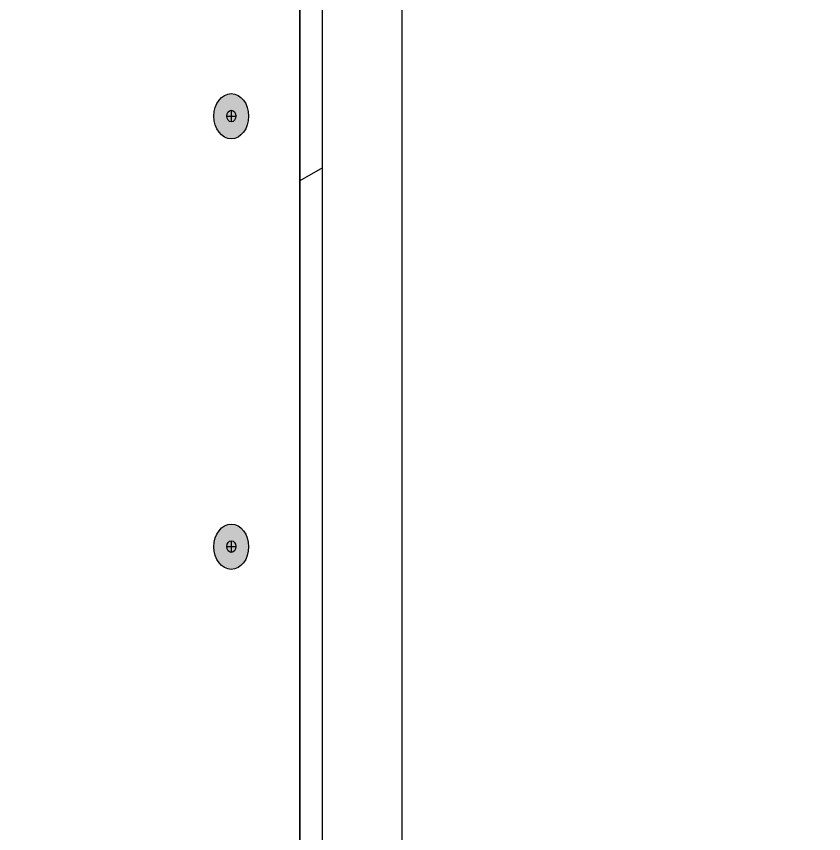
# Model space of a CAD drawing. Header units: inches. Extents: x -26 to 76, y -16 to 22.
# Drawn here: x 48.551 to 50.923, y 4.828 to 7.229 of the extents above; entities that cross this region are included whole.
import ezdxf

# ---------------------------------------------------------------- set-up
doc = ezdxf.new("R2010")
doc.units = ezdxf.units.IN
doc.header["$MEASUREMENT"] = 0
doc.layers.add('G-ANNO-TTLB', color=7, linetype='Continuous', lineweight=0)
doc.layers.add('TYVEK', color=7, linetype='Continuous', lineweight=0)

msp = doc.modelspace()

# ---------------------------------------------------------------- hatches: boundary and pattern name
at = {"layer": 'G-ANNO-TTLB', "true_color": 0xff00ff, "transparency": 33554687}
h = msp.add_hatch(color=6, dxfattribs=at)
edge = h.paths.add_edge_path()
edge.add_spline(control_points=[(71.2273, -15.1345), (71.2273, -15.1345), (30.5273, -15.1345), (30.5273, -15.1345), (30.5273, -15.1345), (30.5273, 19.0008), (30.5273, 19.0008), (30.5273, 19.0008), (71.2273, 19.0008), (71.2273, 19.0008), (71.2273, 19.0008), (71.2273, -15.1345), (71.2273, -15.1345)], knot_values=[0, 0, 0, 0, 1, 1, 1, 2, 2, 2, 3, 3, 3, 4, 4, 4, 4], degree=3, periodic=0)
edge = h.paths.add_edge_path()
edge.add_spline(control_points=[(30.6523, 18.8757), (30.6523, 18.8757), (30.6523, -15.0095), (30.6523, -15.0095), (30.6523, -15.0095), (71.1023, -15.0095), (71.1023, -15.0095), (71.1023, -15.0095), (71.1023, 18.8757), (71.1023, 18.8757), (71.1023, 18.8757), (30.6523, 18.8757), (30.6523, 18.8757)], knot_values=[0, 0, 0, 0, 1, 1, 1, 2, 2, 2, 3, 3, 3, 4, 4, 4, 4], degree=3, periodic=0)
edge.add_line((30.6523, 18.8757), (30.6523, 18.8757))
at = {"layer": 'TYVEK', "true_color": 0x003b71, "transparency": 33554687}
h = msp.add_hatch(color=156, dxfattribs=at)
h.dxf.hatch_style = 2
edge = h.paths.add_edge_path()
edge.add_ellipse((49.1823, 6.9355), major_axis=(0, 0.0664), ratio=0.766948, start_angle=0, end_angle=360)
h = msp.add_hatch(color=156, dxfattribs=at)
h.dxf.hatch_style = 2
edge = h.paths.add_edge_path()
edge.add_ellipse((49.1823, 5.671), major_axis=(0, 0.0664), ratio=0.766948, start_angle=0, end_angle=360)

# ---------------------------------------------------------------- linework, layer by layer
at = {"layer": 'G-ANNO-TTLB'}
for points in [[(71.2273, -15.1345), (71.2273, -15.1345), (30.5273, -15.1345), (30.5273, -15.1345), (30.5273, -15.1345), (30.5273, 19.0008), (30.5273, 19.0008), (30.5273, 19.0008), (71.2273, 19.0008), (71.2273, 19.0008), (71.2273, 19.0008), (71.2273, -15.1345), (71.2273, -15.1345)], [(30.6523, 18.8757), (30.6523, 18.8757), (30.6523, -15.0095), (30.6523, -15.0095), (30.6523, -15.0095), (71.1023, -15.0095), (71.1023, -15.0095), (71.1023, -15.0095), (71.1023, 18.8757), (71.1023, 18.8757), (71.1023, 18.8757), (30.6523, 18.8757), (30.6523, 18.8757)]]:
    msp.add_open_spline(points, degree=3, knots=[0, 0, 0, 0, 1, 1, 1, 2, 2, 2, 3, 3, 3, 4, 4, 4, 4], dxfattribs=at)
at = {"layer": 'TYVEK', "color": 33, "lineweight": 25, "true_color": 0xcc9966}
msp.add_line((49.6841, 4.0826), (49.6841, 9.8671), dxfattribs=at)
at = {"layer": 'TYVEK', "color": 2, "lineweight": 25, "true_color": 0xffff00}
for p, q in [((49.4507, 3.9476), (49.4507, 9.7321)), ((49.4507, 6.7842), (49.3839, 6.7455))]:
    msp.add_line(p, q, dxfattribs=at)
at = {"layer": 'TYVEK', "color": 18, "lineweight": 25, "true_color": 0x000000}
msp.add_line((49.3839, 9.6934), (49.3839, 3.9151), dxfattribs=at)
at = {"layer": 'TYVEK', "color": 252, "lineweight": 25, "true_color": 0x848484}
for p, q in [((49.3839, 3.9089), (49.3839, 9.002)), ((49.1823, 6.9531), (49.1823, 6.9188)), ((49.1687, 6.9359), (49.1958, 6.9359)), ((49.1687, 5.6714), (49.1958, 5.6714)), ((49.1823, 5.6885), (49.1823, 5.6542))]:
    msp.add_line(p, q, dxfattribs=at)
at = {"layer": 'TYVEK', "color": 18, "lineweight": 25, "true_color": 0x000000}
for centre in [(49.1823, 6.9355), (49.1823, 5.671)]:
    msp.add_ellipse(centre, major_axis=(0, 0.0664), ratio=0.766948, dxfattribs=at)
at = {"layer": 'TYVEK', "color": 252, "lineweight": 25, "true_color": 0x848484}
for centre in [(49.1823, 6.9359), (49.1823, 5.6714)]:
    msp.add_ellipse(centre, major_axis=(0, 0.0171), ratio=0.788846, dxfattribs=at)

doc.saveas('drawing.dxf')
